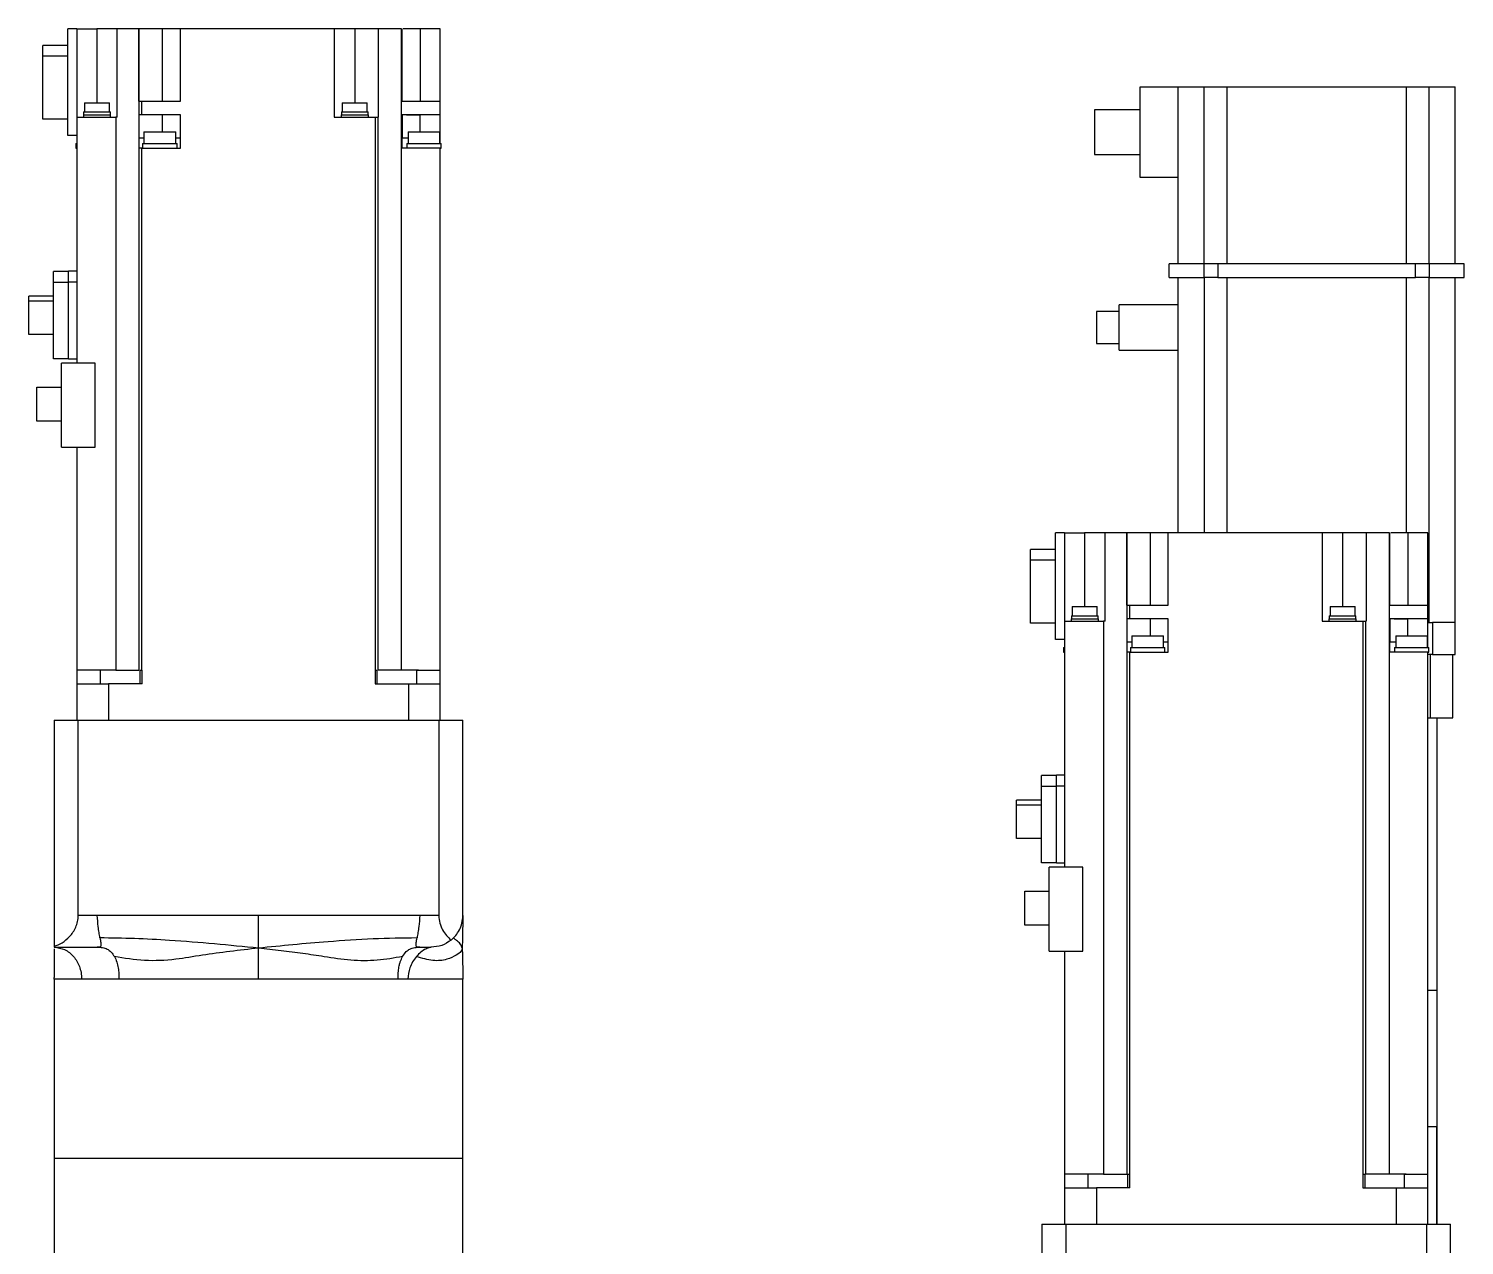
# Model space of a CAD drawing. Header units: millimetres. Extents: x 0 to 597, y 0 to 420.
# Drawn here: x 360.83 to 381.9, y 348.18 to 366.04 of the extents above; entities that cross this region are included whole.
import ezdxf

# ---------------------------------------------------------------- set-up
doc = ezdxf.new("R2010")
doc.units = ezdxf.units.MM

msp = doc.modelspace()

# ---------------------------------------------------------------- linework, layer by layer
at = {"color": 7, "linetype": 'Continuous', "lineweight": 25}
for p, q in [((361.4, 364.475), (361.4, 366.041)), ((361.533, 366.041), (361.4, 366.041)), ((361.533, 366.041), (361.533, 364.741)), ((361.533, 366.041), (361.827, 366.041)), ((362.127, 366.041), (361.827, 366.041)), ((362.127, 364.741), (362.127, 366.041)), ((362.445, 366.041), (362.127, 366.041)), ((362.445, 366.041), (362.445, 356.621)), ((362.445, 366.041), (362.445, 366.041)), ((362.445, 364.975), (362.445, 366.041)), ((362.787, 366.041), (362.445, 366.041)), ((362.787, 366.041), (362.787, 364.975)), ((363.053, 366.041), (362.787, 366.041)), ((363.053, 364.975), (363.053, 366.041)), ((365.313, 366.041), (363.053, 366.041)), ((365.313, 366.041), (365.313, 364.741)), ((365.613, 366.041), (365.313, 366.041)), ((365.958, 366.041), (365.613, 366.041)), ((365.958, 366.041), (365.958, 364.741)), ((366.296, 366.041), (365.958, 366.041)), ((366.296, 366.041), (366.296, 356.621)), ((366.296, 366.041), (366.307, 366.041)), ((366.307, 364.975), (366.307, 366.041)), ((366.573, 366.041), (366.323, 366.041)), ((366.573, 366.041), (366.573, 364.975)), ((366.867, 366.041), (366.573, 366.041)), ((366.867, 364.975), (366.867, 366.041)), ((361.4, 365.795), (361.033, 365.795)), ((361.033, 365.641), (361.033, 365.795)), ((361.033, 365.641), (361.4, 365.641)), ((361.033, 364.714), (361.033, 365.641)), ((377.14, 363.855), (377.14, 365.188)), ((377.14, 365.188), (377.7, 365.188)), ((377.7, 362.588), (377.7, 365.188)), ((377.7, 365.188), (378.083, 365.188)), ((378.083, 362.588), (378.083, 365.188)), ((378.083, 365.188), (378.417, 365.188)), ((378.417, 362.588), (378.417, 365.188)), ((378.417, 365.188), (381.05, 365.188)), ((381.05, 362.588), (381.05, 365.188)), ((381.05, 365.188), (381.383, 365.188)), ((381.383, 362.588), (381.383, 365.188)), ((381.383, 365.188), (381.767, 365.188)), ((381.767, 362.588), (381.767, 365.188)), ((361.633, 364.822), (361.633, 364.774)), ((361.646, 364.955), (361.646, 364.821)), ((362.013, 364.821), (362.013, 364.955)), ((362.026, 364.774), (362.026, 364.822)), ((362.445, 364.975), (362.489, 364.975)), ((362.489, 364.775), (362.489, 364.975)), ((362.489, 364.975), (363.053, 364.975)), ((365.417, 364.822), (365.417, 364.774)), ((365.43, 364.955), (365.43, 364.821)), ((365.797, 364.821), (365.797, 364.955)), ((365.81, 364.774), (365.81, 364.822)), ((366.307, 364.975), (366.867, 364.975)), ((366.867, 364.775), (366.867, 364.975)), ((377.14, 364.851), (376.473, 364.851)), ((376.473, 364.851), (376.473, 364.192)), ((361.4, 364.714), (361.033, 364.714)), ((361.533, 364.741), (362.104, 364.741)), ((361.533, 364.741), (361.533, 361.131)), ((361.629, 364.775), (361.629, 364.741)), ((362.029, 364.741), (362.029, 364.775)), ((362.104, 364.741), (362.104, 356.621)), ((362.127, 364.741), (362.104, 364.741)), ((362.445, 364.775), (362.445, 364.441)), ((362.489, 364.775), (362.445, 364.775)), ((363.053, 364.775), (362.489, 364.775)), ((363.053, 364.441), (363.053, 364.775)), ((365.313, 364.741), (365.911, 364.741)), ((365.413, 364.775), (365.413, 364.741)), ((365.813, 364.741), (365.813, 364.775)), ((365.911, 364.741), (365.911, 356.621)), ((365.911, 364.741), (365.956, 364.741)), ((365.956, 356.621), (365.956, 364.741)), ((366.867, 364.775), (366.307, 364.775)), ((366.307, 364.775), (366.307, 364.441)), ((366.867, 364.441), (366.867, 364.775)), ((361.533, 364.475), (361.4, 364.475)), ((362.445, 364.441), (362.445, 364.288)), ((362.519, 364.528), (362.519, 364.354)), ((362.986, 364.354), (362.986, 364.528)), ((363.053, 364.288), (363.053, 364.441)), ((366.304, 364.441), (366.304, 364.288)), ((366.395, 364.528), (366.395, 364.354)), ((366.861, 364.354), (366.861, 364.528)), ((366.867, 364.355), (366.867, 364.441)), ((361.519, 364.355), (361.519, 364.288)), ((361.519, 364.355), (361.533, 364.355)), ((361.519, 364.288), (361.533, 364.288)), ((362.489, 364.288), (362.445, 364.288)), ((362.489, 364.288), (362.668, 364.288)), ((362.489, 356.621), (362.489, 364.288)), ((362.499, 364.355), (362.499, 364.288)), ((362.668, 364.288), (362.753, 364.288)), ((362.741, 364.288), (362.764, 364.288)), ((362.753, 364.288), (362.838, 364.288)), ((362.838, 364.288), (363.053, 364.288)), ((363.006, 364.288), (363.006, 364.355)), ((366.867, 364.288), (366.304, 364.288)), ((366.375, 364.355), (366.375, 364.288)), ((366.867, 356.621), (366.867, 364.288)), ((366.867, 364.288), (366.881, 364.288)), ((366.881, 364.288), (366.881, 364.355)), ((376.473, 364.192), (377.14, 364.192)), ((377.7, 363.855), (377.14, 363.855)), ((361.413, 362.474), (361.193, 362.474)), ((361.193, 362.32), (361.193, 362.474)), ((361.533, 362.482), (361.413, 362.482)), ((361.413, 362.326), (361.413, 362.482)), ((377.567, 362.388), (377.567, 362.588)), ((378.083, 362.588), (377.567, 362.588)), ((378.083, 362.388), (378.083, 362.588)), ((378.283, 362.588), (378.083, 362.588)), ((378.283, 362.588), (378.283, 362.388)), ((381.183, 362.588), (378.283, 362.588)), ((381.183, 362.388), (381.183, 362.588)), ((381.383, 362.588), (381.183, 362.588)), ((381.383, 362.588), (381.383, 362.388)), ((381.9, 362.588), (381.383, 362.588)), ((381.9, 362.388), (381.9, 362.588)), ((361.193, 362.32), (361.413, 362.32)), ((361.193, 361.195), (361.193, 362.32)), ((361.413, 362.326), (361.533, 362.326)), ((361.413, 361.187), (361.413, 362.326)), ((377.567, 362.388), (378.083, 362.388)), ((377.7, 358.641), (377.7, 362.388)), ((378.283, 362.388), (378.083, 362.388)), ((378.283, 362.388), (381.183, 362.388)), ((378.417, 358.641), (378.417, 362.388)), ((381.05, 358.641), (381.05, 362.388)), ((381.383, 362.388), (381.183, 362.388)), ((381.383, 357.321), (381.383, 362.388)), ((381.383, 362.388), (381.9, 362.388)), ((381.767, 357.321), (381.767, 362.388)), ((361.193, 362.116), (360.827, 362.116)), ((360.827, 362.046), (360.827, 362.116)), ((360.827, 362.046), (361.193, 362.046)), ((360.827, 361.553), (360.827, 362.046)), ((376.833, 361.888), (376.5, 361.888)), ((376.5, 361.888), (376.5, 361.421)), ((376.833, 361.321), (376.833, 361.988)), ((377.7, 361.988), (376.833, 361.988)), ((361.193, 361.553), (360.827, 361.553)), ((376.5, 361.421), (376.833, 361.421)), ((376.833, 361.321), (377.7, 361.321)), ((361.413, 361.195), (361.193, 361.195)), ((361.307, 359.895), (361.307, 361.131)), ((361.802, 361.131), (361.307, 361.131)), ((361.533, 361.187), (361.413, 361.187)), ((361.802, 359.895), (361.802, 361.131)), ((360.947, 360.28), (360.947, 360.776)), ((360.947, 360.776), (361.307, 360.776)), ((361.307, 360.28), (360.947, 360.28)), ((361.307, 359.895), (361.802, 359.895)), ((361.533, 359.895), (361.533, 356.621)), ((375.9, 357.075), (375.9, 358.641)), ((376.033, 358.641), (375.9, 358.641)), ((376.033, 358.641), (376.033, 357.341)), ((376.033, 358.641), (376.327, 358.641)), ((376.627, 358.641), (376.327, 358.641)), ((376.627, 357.341), (376.627, 358.641)), ((376.945, 358.641), (376.627, 358.641)), ((376.945, 358.641), (376.945, 349.221)), ((376.945, 358.641), (376.945, 358.641)), ((376.945, 357.575), (376.945, 358.641)), ((377.287, 358.641), (376.945, 358.641)), ((377.287, 358.641), (377.287, 357.575)), ((377.553, 358.641), (377.287, 358.641)), ((377.553, 357.575), (377.553, 358.641)), ((379.813, 358.641), (377.553, 358.641)), ((379.813, 358.641), (379.813, 357.341)), ((380.113, 358.641), (379.813, 358.641)), ((380.458, 358.641), (380.113, 358.641)), ((380.458, 358.641), (380.458, 357.341)), ((380.796, 358.641), (380.458, 358.641)), ((380.796, 358.641), (380.796, 349.221)), ((380.796, 358.641), (380.807, 358.641)), ((380.807, 357.575), (380.807, 358.641)), ((381.073, 358.641), (380.823, 358.641)), ((381.073, 358.641), (381.073, 357.575)), ((381.367, 358.641), (381.073, 358.641)), ((381.367, 357.575), (381.367, 358.641)), ((375.9, 358.395), (375.533, 358.395)), ((375.533, 358.241), (375.533, 358.395)), ((375.533, 358.241), (375.9, 358.241)), ((375.533, 357.314), (375.533, 358.241)), ((376.133, 357.422), (376.133, 357.374)), ((376.146, 357.555), (376.146, 357.421)), ((376.513, 357.421), (376.513, 357.555)), ((376.526, 357.374), (376.526, 357.422)), ((376.945, 357.575), (376.989, 357.575)), ((376.989, 357.375), (376.989, 357.575)), ((376.989, 357.575), (377.553, 357.575)), ((379.917, 357.422), (379.917, 357.374)), ((379.93, 357.555), (379.93, 357.421)), ((380.297, 357.421), (380.297, 357.555)), ((380.31, 357.374), (380.31, 357.422)), ((380.807, 357.575), (381.367, 357.575)), ((381.367, 357.375), (381.367, 357.575)), ((375.9, 357.314), (375.533, 357.314)), ((376.033, 357.341), (376.604, 357.341)), ((376.033, 357.341), (376.033, 353.731)), ((376.129, 357.375), (376.129, 357.341)), ((376.529, 357.341), (376.529, 357.375)), ((376.604, 357.341), (376.604, 349.221)), ((376.627, 357.341), (376.604, 357.341)), ((376.989, 357.375), (376.945, 357.375)), ((376.945, 357.375), (376.945, 357.041)), ((377.553, 357.375), (376.989, 357.375)), ((377.553, 357.041), (377.553, 357.375)), ((379.813, 357.341), (380.411, 357.341)), ((379.913, 357.375), (379.913, 357.341)), ((380.313, 357.341), (380.313, 357.375)), ((380.411, 357.341), (380.411, 349.221)), ((380.411, 357.341), (380.456, 357.341)), ((380.456, 349.221), (380.456, 357.341)), ((381.367, 357.375), (380.807, 357.375)), ((380.807, 357.375), (380.807, 357.041)), ((381.367, 357.041), (381.367, 357.375)), ((381.367, 357.321), (381.433, 357.321)), ((381.433, 357.321), (381.433, 356.855)), ((381.767, 357.321), (381.433, 357.321)), ((381.767, 356.855), (381.767, 357.321)), ((376.033, 357.075), (375.9, 357.075)), ((376.945, 357.041), (376.945, 356.888)), ((377.019, 357.128), (377.019, 356.954)), ((377.486, 356.954), (377.486, 357.128)), ((377.553, 356.888), (377.553, 357.041)), ((380.804, 357.041), (380.804, 356.888)), ((380.895, 357.128), (380.895, 356.954)), ((381.361, 356.954), (381.361, 357.128)), ((381.367, 356.955), (381.367, 357.041)), ((376.019, 356.955), (376.019, 356.888)), ((376.019, 356.955), (376.033, 356.955)), ((376.019, 356.888), (376.033, 356.888)), ((376.989, 356.888), (376.945, 356.888)), ((376.989, 356.888), (377.168, 356.888)), ((376.989, 349.221), (376.989, 356.888)), ((376.999, 356.955), (376.999, 356.888)), ((377.168, 356.888), (377.253, 356.888)), ((377.241, 356.888), (377.264, 356.888)), ((377.253, 356.888), (377.338, 356.888)), ((377.338, 356.888), (377.553, 356.888)), ((377.506, 356.888), (377.506, 356.955)), ((381.367, 356.888), (380.804, 356.888)), ((380.875, 356.955), (380.875, 356.888)), ((381.367, 349.221), (381.367, 356.888)), ((381.367, 356.888), (381.381, 356.888)), ((381.433, 356.855), (381.367, 356.855)), ((381.381, 356.888), (381.381, 356.955)), ((381.4, 356.855), (381.4, 355.921)), ((381.433, 356.855), (381.767, 356.855)), ((381.733, 355.921), (381.733, 356.855)), ((362.104, 356.621), (361.533, 356.621)), ((361.533, 356.621), (361.533, 356.421)), ((361.876, 356.621), (361.876, 356.421)), ((362.462, 356.421), (362.462, 356.621)), ((362.462, 356.621), (362.477, 356.621)), ((362.49, 356.621), (362.489, 356.621)), ((362.49, 356.421), (362.49, 356.621)), ((365.911, 356.621), (365.911, 356.621)), ((365.911, 356.621), (365.911, 356.421)), ((365.923, 356.621), (365.939, 356.621)), ((365.939, 356.621), (365.939, 356.421)), ((366.548, 356.621), (366.296, 356.621)), ((366.524, 356.421), (366.524, 356.621)), ((366.524, 356.621), (366.867, 356.621)), ((366.867, 356.421), (366.867, 356.621)), ((361.533, 356.421), (361.533, 355.888)), ((361.533, 356.421), (362, 356.421)), ((362, 356.421), (362, 355.888)), ((362.49, 356.421), (362, 356.421)), ((365.911, 356.421), (366.4, 356.421)), ((366.4, 356.421), (366.4, 355.888)), ((366.867, 355.888), (366.867, 356.421)), ((361.2, 355.888), (361.554, 355.888)), ((361.2, 355.888), (361.2, 352.568)), ((361.554, 353.021), (361.554, 355.888)), ((361.554, 355.888), (366.846, 355.888)), ((366.846, 355.888), (366.846, 353.021)), ((366.846, 355.888), (367.2, 355.888)), ((367.2, 353.021), (367.2, 355.888)), ((381.367, 355.921), (381.4, 355.921)), ((381.4, 355.921), (381.733, 355.921)), ((381.5, 351.921), (381.5, 355.921)), ((375.913, 355.074), (375.693, 355.074)), ((375.693, 354.92), (375.693, 355.074)), ((375.693, 354.92), (375.913, 354.92)), ((375.693, 353.795), (375.693, 354.92)), ((376.033, 355.082), (375.913, 355.082)), ((375.913, 354.926), (375.913, 355.082)), ((375.913, 354.926), (376.033, 354.926)), ((375.913, 353.787), (375.913, 354.926)), ((375.693, 354.716), (375.327, 354.716)), ((375.327, 354.646), (375.327, 354.716)), ((375.327, 354.646), (375.693, 354.646)), ((375.327, 354.153), (375.327, 354.646)), ((375.693, 354.153), (375.327, 354.153)), ((375.913, 353.795), (375.693, 353.795)), ((376.302, 353.731), (375.807, 353.731)), ((375.807, 352.495), (375.807, 353.731)), ((376.033, 353.787), (375.913, 353.787)), ((376.302, 352.495), (376.302, 353.731)), ((375.447, 352.88), (375.447, 353.376)), ((375.447, 353.376), (375.807, 353.376)), ((361.834, 353.021), (361.554, 353.021)), ((364.2, 353.021), (361.834, 353.021)), ((366.566, 353.021), (364.2, 353.021)), ((366.846, 353.021), (366.566, 353.021)), ((375.807, 352.88), (375.447, 352.88)), ((361.2, 352.568), (361.2, 352.555)), ((361.2, 352.555), (361.834, 352.555)), ((366.566, 352.555), (366.733, 352.555)), ((375.807, 352.495), (376.302, 352.495)), ((376.033, 352.495), (376.033, 349.221)), ((361.2, 352.088), (361.2, 349.454)), ((362.152, 352.088), (361.604, 352.088)), ((366.392, 352.088), (366.248, 352.088)), ((367.2, 349.454), (367.2, 352.088)), ((381.5, 351.921), (381.367, 351.921)), ((381.5, 349.921), (381.5, 351.921)), ((381.367, 349.921), (381.5, 349.921)), ((381.498, 348.488), (381.498, 349.921)), ((381.5, 348.488), (381.5, 349.921)), ((361.2, 349.455), (361.2, 347.121)), ((367.2, 347.121), (367.2, 349.455)), ((376.604, 349.221), (376.033, 349.221)), ((376.033, 349.221), (376.033, 349.021)), ((376.376, 349.221), (376.376, 349.021)), ((376.962, 349.021), (376.962, 349.221)), ((376.962, 349.221), (376.977, 349.221)), ((376.99, 349.221), (376.989, 349.221)), ((376.99, 349.021), (376.99, 349.221)), ((380.411, 349.221), (380.411, 349.221)), ((380.411, 349.221), (380.411, 349.021)), ((380.423, 349.221), (380.439, 349.221)), ((380.439, 349.221), (380.439, 349.021)), ((381.048, 349.221), (380.796, 349.221)), ((381.024, 349.021), (381.024, 349.221)), ((381.024, 349.221), (381.367, 349.221)), ((381.367, 349.021), (381.367, 349.221)), ((376.033, 349.021), (376.033, 348.488)), ((376.033, 349.021), (376.5, 349.021)), ((376.5, 349.021), (376.5, 348.488)), ((376.99, 349.021), (376.5, 349.021)), ((380.411, 349.021), (380.9, 349.021)), ((380.9, 349.021), (380.9, 348.488)), ((381.367, 348.488), (381.367, 349.021)), ((375.7, 348.488), (376.054, 348.488)), ((375.7, 348.488), (375.7, 345.168)), ((376.054, 345.621), (376.054, 348.488)), ((376.054, 348.488), (381.346, 348.488)), ((381.346, 348.488), (381.346, 345.621)), ((381.346, 348.488), (381.7, 348.488)), ((381.7, 345.621), (381.7, 348.488))]:
    msp.add_line(p, q, dxfattribs=at)
at = {"color": 8, "linetype": 'Continuous', "lineweight": 25}
for p, q in [((361.827, 366.041), (361.827, 364.955)), ((365.613, 366.041), (365.613, 364.955)), ((362.787, 364.775), (362.787, 364.528)), ((366.573, 364.528), (366.573, 364.775)), ((362.445, 364.441), (362.519, 364.441)), ((378.083, 362.388), (378.083, 358.641)), ((376.327, 358.641), (376.327, 357.555)), ((380.113, 358.641), (380.113, 357.555)), ((377.287, 357.375), (377.287, 357.128)), ((381.073, 357.128), (381.073, 357.375)), ((376.945, 357.041), (377.019, 357.041)), ((361.603, 352.088), (361.2, 352.088)), ((381.498, 348.488), (381.498, 349.921))]:
    msp.add_line(p, q, dxfattribs=at)
at = {"color": 7, "linetype": 'Continuous', "lineweight": 25}
msp.add_arc((360.733, 352.088), 0.467, 0, 2.6263, dxfattribs=at)
for points, knots in [([(361.633, 364.821), (361.636, 364.821), (361.642, 364.821), (361.687, 364.821), (361.752, 364.821), (361.804, 364.821), (361.829, 364.821)], [0, 0, 0, 0, 0.249997, 0.499989, 0.750011, 1, 1, 1, 1]), ([(361.646, 364.955), (361.649, 364.955), (361.654, 364.955), (361.697, 364.955), (361.757, 364.955), (361.805, 364.955), (361.829, 364.955)], [0, 0, 0, 0, 0.249995, 0.49999, 0.750005, 1, 1, 1, 1]), ([(361.829, 364.955), (361.853, 364.955), (361.901, 364.955), (361.962, 364.955), (362.004, 364.955), (362.01, 364.955), (362.013, 364.955)], [0, 0, 0, 0, 0.249995, 0.50001, 0.750005, 1, 1, 1, 1]), ([(361.829, 364.821), (361.855, 364.821), (361.907, 364.821), (361.972, 364.821), (362.017, 364.821), (362.023, 364.821), (362.026, 364.821)], [0, 0, 0, 0, 0.24999, 0.500012, 0.750003, 1, 1, 1, 1]), ([(365.417, 364.821), (365.42, 364.821), (365.426, 364.821), (365.471, 364.821), (365.536, 364.821), (365.588, 364.821), (365.613, 364.821)], [0, 0, 0, 0, 0.249991, 0.500019, 0.750006, 1, 1, 1, 1]), ([(365.43, 364.955), (365.433, 364.955), (365.438, 364.955), (365.481, 364.955), (365.541, 364.955), (365.589, 364.955), (365.613, 364.955)], [0, 0, 0, 0, 0.249995, 0.499989, 0.750005, 1, 1, 1, 1]), ([(365.613, 364.955), (365.637, 364.955), (365.685, 364.955), (365.746, 364.955), (365.788, 364.955), (365.794, 364.955), (365.797, 364.955)], [0, 0, 0, 0, 0.249995, 0.50001, 0.750005, 1, 1, 1, 1]), ([(365.613, 364.821), (365.639, 364.821), (365.691, 364.821), (365.756, 364.821), (365.801, 364.821), (365.807, 364.821), (365.81, 364.821)], [0, 0, 0, 0, 0.249993, 0.499981, 0.750009, 1, 1, 1, 1]), ([(361.629, 364.775), (361.632, 364.775), (361.638, 364.775), (361.685, 364.775), (361.751, 364.775), (361.803, 364.775), (361.829, 364.775)], [0, 0, 0, 0, 0.2500333, 0.500022, 0.7500023, 1, 1, 1, 1]), ([(361.829, 364.775), (361.856, 364.775), (361.908, 364.775), (361.974, 364.775), (362.02, 364.775), (362.026, 364.775), (362.029, 364.775)], [0, 0, 0, 0, 0.249999, 0.499978, 0.749967, 1, 1, 1, 1]), ([(365.413, 364.775), (365.416, 364.775), (365.422, 364.775), (365.469, 364.775), (365.535, 364.775), (365.587, 364.775), (365.613, 364.775)], [0, 0, 0, 0, 0.250033, 0.500022, 0.750001, 1, 1, 1, 1]), ([(365.613, 364.775), (365.64, 364.775), (365.692, 364.775), (365.758, 364.775), (365.804, 364.775), (365.81, 364.775), (365.813, 364.775)], [0, 0, 0, 0, 0.249999, 0.499978, 0.749967, 1, 1, 1, 1]), ([(366.371, 364.775), (366.374, 364.775), (366.38, 364.775), (366.426, 364.775), (366.492, 364.775), (366.545, 364.775), (366.571, 364.775)], [0, 0, 0, 0, 0.249989, 0.499983, 0.749996, 1, 1, 1, 1]), ([(362.519, 364.528), (362.523, 364.528), (362.53, 364.528), (362.584, 364.528), (362.661, 364.528), (362.722, 364.528), (362.753, 364.528)], [0, 0, 0, 0, 0.2500071, 0.4999866, 0.7500047, 1, 1, 1, 1]), ([(362.753, 364.528), (362.783, 364.528), (362.844, 364.528), (362.922, 364.528), (362.975, 364.528), (362.983, 364.528), (362.986, 364.528)], [0, 0, 0, 0, 0.2499953, 0.5000134, 0.7499929, 1, 1, 1, 1]), ([(366.395, 364.528), (366.398, 364.528), (366.405, 364.528), (366.459, 364.528), (366.536, 364.528), (366.597, 364.528), (366.628, 364.528)], [0, 0, 0, 0, 0.250007, 0.499986, 0.750004, 1, 1, 1, 1]), ([(366.628, 364.528), (366.659, 364.528), (366.72, 364.528), (366.797, 364.528), (366.851, 364.528), (366.858, 364.528), (366.861, 364.528)], [0, 0, 0, 0, 0.249995, 0.500013, 0.749993, 1, 1, 1, 1]), ([(362.499, 364.355), (362.503, 364.355), (362.511, 364.355), (362.569, 364.355), (362.653, 364.355), (362.719, 364.355), (362.753, 364.355)], [0, 0, 0, 0, 0.249988, 0.499998, 0.75, 1, 1, 1, 1]), ([(362.753, 364.355), (362.786, 364.355), (362.852, 364.355), (362.936, 364.355), (362.995, 364.355), (363.002, 364.355), (363.006, 364.355)], [0, 0, 0, 0, 0.25, 0.500002, 0.750012, 1, 1, 1, 1]), ([(366.375, 364.355), (366.379, 364.355), (366.386, 364.355), (366.445, 364.355), (366.528, 364.355), (366.595, 364.355), (366.628, 364.355)], [0, 0, 0, 0, 0.249988, 0.499998, 0.75, 1, 1, 1, 1]), ([(366.628, 364.355), (366.661, 364.355), (366.728, 364.355), (366.811, 364.355), (366.87, 364.355), (366.878, 364.355), (366.881, 364.355)], [0, 0, 0, 0, 0.2500001, 0.5000021, 0.7500116, 1, 1, 1, 1]), ([(376.133, 357.421), (376.136, 357.421), (376.142, 357.421), (376.187, 357.421), (376.252, 357.421), (376.304, 357.421), (376.329, 357.421)], [0, 0, 0, 0, 0.250002, 0.499999, 0.749997, 1, 1, 1, 1]), ([(376.146, 357.555), (376.149, 357.555), (376.154, 357.555), (376.197, 357.555), (376.257, 357.555), (376.305, 357.555), (376.329, 357.555)], [0, 0, 0, 0, 0.250003, 0.500005, 0.749997, 1, 1, 1, 1]), ([(376.329, 357.555), (376.353, 357.555), (376.401, 357.555), (376.462, 357.555), (376.504, 357.555), (376.51, 357.555), (376.513, 357.555)], [0, 0, 0, 0, 0.250004, 0.499996, 0.749998, 1, 1, 1, 1]), ([(376.329, 357.421), (376.355, 357.421), (376.407, 357.421), (376.472, 357.421), (376.517, 357.421), (376.523, 357.421), (376.526, 357.421)], [0, 0, 0, 0, 0.250005, 0.500001, 0.749998, 1, 1, 1, 1]), ([(379.917, 357.421), (379.92, 357.421), (379.925, 357.421), (379.971, 357.421), (380.036, 357.421), (380.088, 357.421), (380.113, 357.421)], [0, 0, 0, 0, 0.250002, 0.499997, 0.749997, 1, 1, 1, 1]), ([(379.93, 357.555), (379.933, 357.555), (379.938, 357.555), (379.981, 357.555), (380.041, 357.555), (380.089, 357.555), (380.113, 357.555)], [0, 0, 0, 0, 0.250003, 0.500005, 0.749997, 1, 1, 1, 1]), ([(380.113, 357.555), (380.137, 357.555), (380.185, 357.555), (380.246, 357.555), (380.288, 357.555), (380.294, 357.555), (380.297, 357.555)], [0, 0, 0, 0, 0.250003, 0.499995, 0.749997, 1, 1, 1, 1]), ([(380.113, 357.421), (380.139, 357.421), (380.191, 357.421), (380.256, 357.421), (380.301, 357.421), (380.307, 357.421), (380.31, 357.421)], [0, 0, 0, 0, 0.2500032, 0.5000023, 0.7499987, 1, 1, 1, 1]), ([(376.129, 357.375), (376.132, 357.375), (376.138, 357.375), (376.185, 357.375), (376.251, 357.375), (376.303, 357.375), (376.329, 357.375)], [0, 0, 0, 0, 0.24999, 0.499985, 0.749999, 1, 1, 1, 1]), ([(376.329, 357.375), (376.356, 357.375), (376.408, 357.375), (376.474, 357.375), (376.52, 357.375), (376.526, 357.375), (376.529, 357.375)], [0, 0, 0, 0, 0.250001, 0.500015, 0.75001, 1, 1, 1, 1]), ([(379.913, 357.375), (379.916, 357.375), (379.922, 357.375), (379.969, 357.375), (380.035, 357.375), (380.087, 357.375), (380.113, 357.375)], [0, 0, 0, 0, 0.249988, 0.500002, 0.749998, 1, 1, 1, 1]), ([(380.113, 357.375), (380.14, 357.375), (380.192, 357.375), (380.258, 357.375), (380.304, 357.375), (380.31, 357.375), (380.313, 357.375)], [0, 0, 0, 0, 0.250001, 0.499998, 0.750013, 1, 1, 1, 1]), ([(380.871, 357.375), (380.874, 357.375), (380.88, 357.375), (380.926, 357.375), (380.992, 357.375), (381.045, 357.375), (381.071, 357.375)], [0, 0, 0, 0, 0.25001, 0.499999, 0.750007, 1, 1, 1, 1]), ([(377.019, 357.128), (377.023, 357.128), (377.03, 357.128), (377.084, 357.128), (377.161, 357.128), (377.222, 357.128), (377.253, 357.128)], [0, 0, 0, 0, 0.250008, 0.500006, 0.75, 1, 1, 1, 1]), ([(377.253, 357.128), (377.283, 357.128), (377.344, 357.128), (377.422, 357.128), (377.475, 357.128), (377.483, 357.128), (377.486, 357.128)], [0, 0, 0, 0, 0.25, 0.499994, 0.749992, 1, 1, 1, 1]), ([(380.895, 357.128), (380.898, 357.128), (380.905, 357.128), (380.959, 357.128), (381.036, 357.128), (381.097, 357.128), (381.128, 357.128)], [0, 0, 0, 0, 0.249987, 0.500004, 0.749999, 1, 1, 1, 1]), ([(381.128, 357.128), (381.159, 357.128), (381.22, 357.128), (381.297, 357.128), (381.351, 357.128), (381.358, 357.128), (381.361, 357.128)], [0, 0, 0, 0, 0.250001, 0.499996, 0.750013, 1, 1, 1, 1]), ([(376.999, 356.955), (377.003, 356.955), (377.011, 356.955), (377.069, 356.955), (377.153, 356.955), (377.219, 356.955), (377.253, 356.955)], [0, 0, 0, 0, 0.250006, 0.499997, 0.749997, 1, 1, 1, 1]), ([(377.253, 356.955), (377.286, 356.955), (377.352, 356.955), (377.436, 356.955), (377.495, 356.955), (377.502, 356.955), (377.506, 356.955)], [0, 0, 0, 0, 0.250001, 0.500003, 0.749994, 1, 1, 1, 1]), ([(380.875, 356.955), (380.879, 356.955), (380.886, 356.955), (380.945, 356.955), (381.028, 356.955), (381.095, 356.955), (381.128, 356.955)], [0, 0, 0, 0, 0.250006, 0.499997, 0.749997, 1, 1, 1, 1]), ([(381.128, 356.955), (381.161, 356.955), (381.228, 356.955), (381.311, 356.955), (381.37, 356.955), (381.378, 356.955), (381.381, 356.955)], [0, 0, 0, 0, 0.250001, 0.500003, 0.749994, 1, 1, 1, 1]), ([(362.104, 356.621), (362.147, 356.621), (362.234, 356.621), (362.343, 356.621), (362.422, 356.621), (362.437, 356.621), (362.445, 356.621)], [0, 0, 0, 0, 0.250005, 0.500001, 0.749993, 1, 1, 1, 1]), ([(366.296, 356.621), (366.253, 356.621), (366.166, 356.621), (366.057, 356.621), (365.978, 356.621), (365.963, 356.621), (365.956, 356.621)], [0, 0, 0, 0, 0.250005, 0.500001, 0.749993, 1, 1, 1, 1]), ([(366.4, 356.421), (366.461, 356.421), (366.584, 356.421), (366.738, 356.421), (366.846, 356.421), (366.86, 356.421), (366.867, 356.421)], [0, 0, 0, 0, 0.25, 0.499994, 0.749992, 1, 1, 1, 1]), ([(361.2, 352.568), (361.24, 352.583), (361.318, 352.613), (361.431, 352.706), (361.509, 352.818), (361.548, 352.93), (361.552, 352.991), (361.554, 353.021)], [0, 0, 0, 0, 0.2494166, 0.499162, 0.7486514, 0.8741468, 1, 1, 1, 1]), ([(361.873, 352.691), (361.869, 352.717), (361.86, 352.767), (361.842, 352.878), (361.837, 352.966), (361.834, 353.021)], [0, 0, 0, 0, 0.282515, 0.549684, 1, 1, 1, 1]), ([(364.2, 352.54), (364.2, 352.586), (364.2, 352.681), (364.2, 352.81), (364.2, 352.924), (364.2, 352.989), (364.2, 353.021)], [0, 0, 0, 0, 0.283482, 0.594225, 0.801379, 1, 1, 1, 1]), ([(366.566, 353.021), (366.563, 352.966), (366.558, 352.878), (366.54, 352.767), (366.531, 352.717), (366.527, 352.691)], [0, 0, 0, 0, 0.450316, 0.717485, 1, 1, 1, 1]), ([(366.846, 353.021), (366.849, 352.983), (366.855, 352.906), (366.901, 352.805), (366.959, 352.722), (367.005, 352.68), (367.028, 352.66)], [0, 0, 0, 0, 0.249219, 0.499649, 0.74967, 1, 1, 1, 1]), ([(367.028, 352.66), (367.051, 352.68), (367.097, 352.722), (367.151, 352.805), (367.192, 352.906), (367.197, 352.983), (367.2, 353.021)], [0, 0, 0, 0, 0.250316, 0.500342, 0.750777, 1, 1, 1, 1]), ([(367.2, 353.021), (367.2, 352.981), (367.199, 352.894), (367.193, 352.734), (367.192, 352.614), (367.191, 352.54)], [0, 0, 0, 0, 0.25132, 0.542311, 1, 1, 1, 1]), ([(361.873, 352.691), (361.878, 352.668), (361.886, 352.622), (361.89, 352.58), (361.881, 352.56), (361.86, 352.555), (361.842, 352.555), (361.834, 352.555)], [0, 0, 0, 0, 0.279005, 0.547728, 0.788903, 0.900588, 1, 1, 1, 1]), ([(364.2, 352.54), (363.985, 352.562), (363.549, 352.606), (362.944, 352.654), (362.383, 352.685), (362.043, 352.689), (361.873, 352.691)], [0, 0, 0, 0, 0.277288, 0.563203, 0.782886, 1, 1, 1, 1]), ([(366.527, 352.691), (366.311, 352.688), (365.875, 352.681), (365.268, 352.639), (364.709, 352.592), (364.369, 352.558), (364.2, 352.54)], [0, 0, 0, 0, 0.276277, 0.560615, 0.782522, 1, 1, 1, 1]), ([(366.566, 352.555), (366.558, 352.555), (366.54, 352.555), (366.519, 352.56), (366.51, 352.58), (366.514, 352.622), (366.522, 352.668), (366.527, 352.691)], [0, 0, 0, 0, 0.099413, 0.211098, 0.452273, 0.720995, 1, 1, 1, 1]), ([(367.028, 352.66), (366.983, 352.629), (366.89, 352.567), (366.786, 352.559), (366.733, 352.555)], [0, 0, 0, 0, 0.485766, 1, 1, 1, 1]), ([(367.191, 352.54), (367.183, 352.562), (367.168, 352.606), (367.105, 352.654), (367.069, 352.685), (367.065, 352.689), (367.063, 352.691)], [0, 0, 0, 0, 0.277289, 0.563204, 0.782888, 1, 1, 1, 1]), ([(361.2, 352.555), (361.253, 352.548), (361.358, 352.533), (361.491, 352.427), (361.565, 352.3), (361.598, 352.183), (361.602, 352.12), (361.603, 352.088)], [0, 0, 0, 0, 0.249798, 0.499584, 0.73995, 0.867643, 1, 1, 1, 1]), ([(361.2, 352.531), (361.2, 352.525), (361.2, 352.508), (361.2, 352.463), (361.2, 352.409), (361.2, 352.351), (361.2, 352.297), (361.2, 352.241), (361.2, 352.19), (361.2, 352.134), (361.2, 352.118), (361.2, 352.11)], [0, 0, 0, 0, 0.101102, 0.243491, 0.399195, 0.502628, 0.61626, 0.732301, 0.82145, 0.911369, 1, 1, 1, 1]), ([(361.834, 352.555), (361.847, 352.554), (361.873, 352.554), (361.925, 352.548), (361.983, 352.53), (362.041, 352.487), (362.07, 352.441), (362.085, 352.418)], [0, 0, 0, 0, 0.1026319, 0.2106241, 0.4519516, 0.721041, 1, 1, 1, 1]), ([(364.2, 352.54), (364.06, 352.525), (363.783, 352.494), (363.371, 352.439), (362.959, 352.366), (362.521, 352.344), (362.231, 352.393), (362.085, 352.418)], [0, 0, 0, 0, 0.186647, 0.369209, 0.554276, 0.775858, 1, 1, 1, 1]), ([(362.085, 352.418), (362.098, 352.392), (362.121, 352.342), (362.141, 352.254), (362.151, 352.169), (362.152, 352.114), (362.152, 352.088)], [0, 0, 0, 0, 0.282066, 0.548209, 0.789373, 1, 1, 1, 1]), ([(364.2, 352.088), (364.2, 352.126), (364.2, 352.207), (364.2, 352.358), (364.2, 352.471), (364.2, 352.54)], [0, 0, 0, 0, 0.2530166, 0.5382822, 1, 1, 1, 1]), ([(366.315, 352.418), (366.192, 352.396), (365.946, 352.352), (365.556, 352.354), (365.198, 352.411), (364.853, 352.463), (364.529, 352.505), (364.311, 352.528), (364.2, 352.54)], [0, 0, 0, 0, 0.190378, 0.378832, 0.565351, 0.708929, 0.852846, 1, 1, 1, 1]), ([(366.248, 352.088), (366.25, 352.143), (366.252, 352.2), (366.26, 352.252), (366.261, 352.257), (366.263, 352.272), (366.269, 352.301), (366.284, 352.355), (366.303, 352.393), (366.315, 352.418)], [0, 0, 0, 0, 0.450539, 0.455367, 0.463654, 0.49046, 0.585166, 0.725571, 1, 1, 1, 1]), ([(366.315, 352.418), (366.332, 352.444), (366.362, 352.489), (366.422, 352.531), (366.478, 352.549), (366.53, 352.554), (366.555, 352.554), (366.566, 352.555)], [0, 0, 0, 0, 0.3119652, 0.5482067, 0.8057166, 0.9051556, 1, 1, 1, 1]), ([(366.517, 352.418), (366.497, 352.392), (366.459, 352.342), (366.408, 352.231), (366.398, 352.143), (366.392, 352.088)], [0, 0, 0, 0, 0.282626, 0.549282, 1, 1, 1, 1]), ([(366.733, 352.555), (366.732, 352.554), (366.729, 352.554), (366.704, 352.549), (366.653, 352.53), (366.582, 352.487), (366.539, 352.441), (366.517, 352.418)], [0, 0, 0, 0, 0.099029, 0.210624, 0.451976, 0.721051, 1, 1, 1, 1]), ([(367.191, 352.54), (367.188, 352.525), (367.182, 352.494), (367.113, 352.439), (366.96, 352.366), (366.765, 352.344), (366.6, 352.393), (366.517, 352.418)], [0, 0, 0, 0, 0.186648, 0.369205, 0.554272, 0.775855, 1, 1, 1, 1]), ([(367.191, 352.54), (367.192, 352.497), (367.193, 352.407), (367.197, 352.286), (367.2, 352.179), (367.2, 352.118), (367.2, 352.088)], [0, 0, 0, 0, 0.290394, 0.594734, 0.799569, 1, 1, 1, 1]), ([(364.2, 352.088), (364.106, 352.088), (363.918, 352.088), (363.639, 352.088), (363.365, 352.088), (363.098, 352.088), (362.84, 352.088), (362.595, 352.088), (362.363, 352.088), (362.223, 352.088), (362.152, 352.088)], [0, 0, 0, 0, 0.125, 0.25, 0.375, 0.499999, 0.624999, 0.75, 0.875, 1, 1, 1, 1]), ([(366.248, 352.088), (366.178, 352.088), (366.037, 352.088), (365.805, 352.088), (365.56, 352.088), (365.302, 352.088), (365.035, 352.088), (364.761, 352.088), (364.482, 352.088), (364.294, 352.088), (364.2, 352.088)], [0, 0, 0, 0, 0.125, 0.25, 0.375001, 0.500001, 0.625, 0.75, 0.875, 1, 1, 1, 1]), ([(367.2, 352.088), (367.198, 352.088), (367.192, 352.088), (367.151, 352.088), (367.086, 352.088), (366.995, 352.088), (366.879, 352.088), (366.74, 352.088), (366.579, 352.088), (366.455, 352.088), (366.392, 352.088)], [0, 0, 0, 0, 0.124997, 0.25, 0.375002, 0.5, 0.625001, 0.750001, 0.874999, 1, 1, 1, 1]), ([(361.2, 349.455), (361.205, 349.455), (361.215, 349.455), (361.295, 349.455), (361.42, 349.455), (361.595, 349.455), (361.813, 349.455), (362.073, 349.455), (362.369, 349.455), (362.696, 349.455), (363.049, 349.455), (363.421, 349.455), (363.807, 349.455), (364.2, 349.455), (364.593, 349.455), (364.979, 349.455), (365.351, 349.455), (365.704, 349.455), (366.032, 349.455), (366.327, 349.455), (366.587, 349.455), (366.806, 349.455), (366.98, 349.455), (367.106, 349.455), (367.185, 349.455), (367.195, 349.455), (367.2, 349.455)], [0, 0, 0, 0, 0.041667, 0.083333, 0.125, 0.166667, 0.208334, 0.25, 0.291666, 0.333334, 0.375, 0.416666, 0.458333, 0.5, 0.541667, 0.583334, 0.625, 0.666666, 0.708334, 0.75, 0.791666, 0.833333, 0.875, 0.916667, 0.958333, 1, 1, 1, 1]), ([(376.604, 349.221), (376.647, 349.221), (376.734, 349.221), (376.843, 349.221), (376.922, 349.221), (376.937, 349.221), (376.945, 349.221)], [0, 0, 0, 0, 0.250001, 0.500003, 0.749995, 1, 1, 1, 1]), ([(380.796, 349.221), (380.753, 349.221), (380.666, 349.221), (380.557, 349.221), (380.478, 349.221), (380.463, 349.221), (380.456, 349.221)], [0, 0, 0, 0, 0.25, 0.500003, 0.749995, 1, 1, 1, 1]), ([(380.9, 349.021), (380.961, 349.021), (381.084, 349.021), (381.238, 349.021), (381.346, 349.021), (381.36, 349.021), (381.367, 349.021)], [0, 0, 0, 0, 0.25, 0.499995, 0.750003, 1, 1, 1, 1])]:
    msp.add_open_spline(points, degree=3, knots=knots, dxfattribs=at)
at = {"color": 8, "linetype": 'Continuous', "lineweight": 25}
for points, knots in [([(362.986, 364.441), (363.004, 364.441), (363.043, 364.441), (363.05, 364.441), (363.053, 364.441)], [0, 0, 0, 0, 0.444324, 1, 1, 1, 1]), ([(366.307, 364.441), (366.311, 364.441), (366.32, 364.441), (366.358, 364.441), (366.391, 364.441), (366.395, 364.441)], [0, 0, 0, 0, 0.470366, 0.940798, 1, 1, 1, 1]), ([(377.486, 357.041), (377.504, 357.041), (377.543, 357.041), (377.55, 357.041), (377.553, 357.041)], [0, 0, 0, 0, 0.4442844, 1, 1, 1, 1]), ([(380.807, 357.041), (380.811, 357.041), (380.82, 357.041), (380.858, 357.041), (380.891, 357.041), (380.895, 357.041)], [0, 0, 0, 0, 0.470416, 0.9408, 1, 1, 1, 1])]:
    msp.add_open_spline(points, degree=3, knots=knots, dxfattribs=at)

doc.saveas('drawing.dxf')
